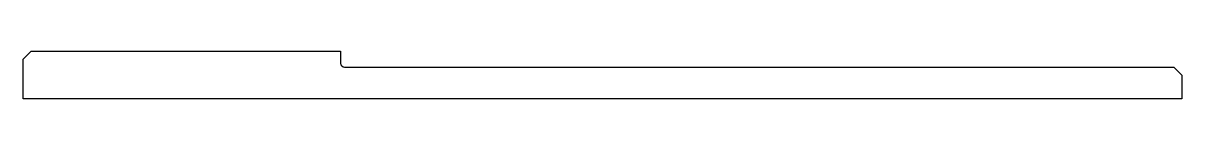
# Model space of a CAD drawing. Header units: millimetres. Extents: x 3 to 149, y 0 to 6.
import ezdxf

# ---------------------------------------------------------------- set-up
doc = ezdxf.new("R2010")
doc.units = ezdxf.units.MM

msp = doc.modelspace()

# ---------------------------------------------------------------- linework, layer by layer
for p, q in [((4.09, 6.06), (3.09, 5.06)), ((4.09, 6.06), (43.09, 6.06)), ((43.09, 6.06), (43.09, 4.56)), ((3.09, 0.06), (3.09, 5.06)), ((43.59, 4.06), (148.09, 4.06)), ((149.09, 3.06), (148.09, 4.06)), ((149.09, 3.06), (149.09, 0.06)), ((149.09, 0.06), (3.09, 0.06))]:
    msp.add_line(p, q)
msp.add_arc((43.59, 4.56), 0.5, 180, 270)

doc.saveas('drawing.dxf')
